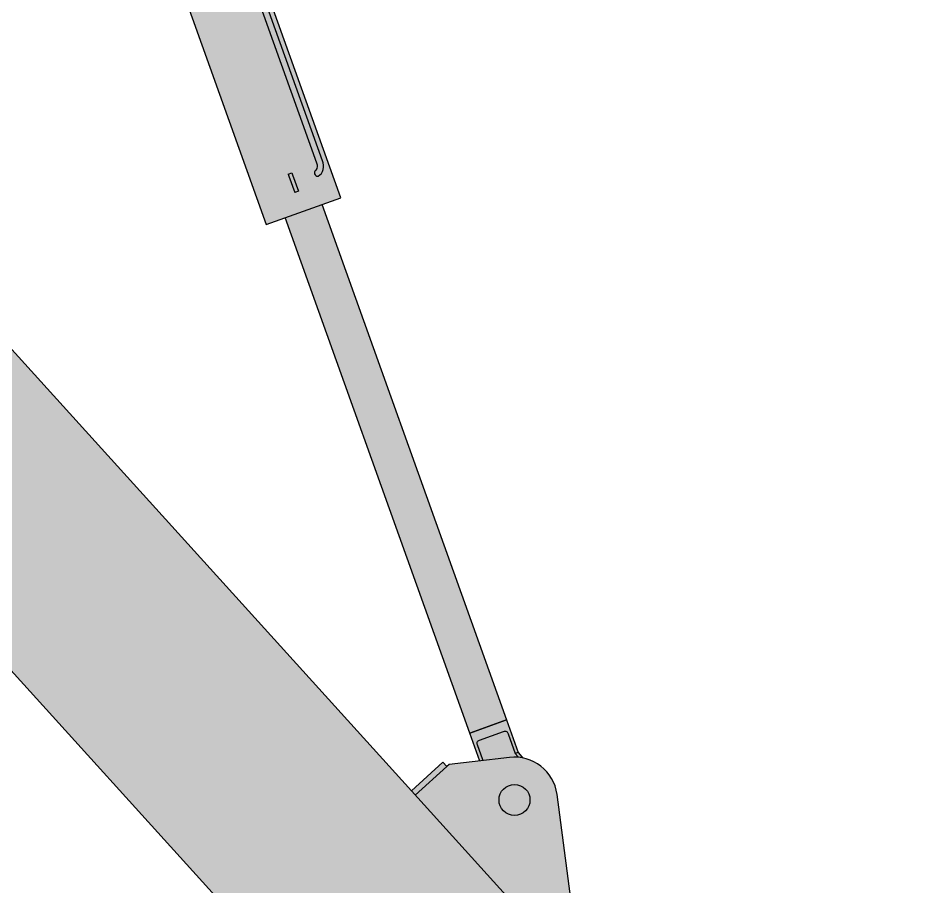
# Model space of a CAD drawing. Header units: millimetres. Extents: x -9400 to 16593, y -27108 to 22430.
# Drawn here: x 3757 to 6066, y -23852 to -21625 of the extents above; entities that cross this region are included whole.
import ezdxf

# ---------------------------------------------------------------- set-up
doc = ezdxf.new("R2010")
doc.units = ezdxf.units.MM
doc.set_wipeout_variables(frame=1)
doc.layers.add('Техника LTM 11200-9.1', color=250, linetype='Continuous')
doc.layers.add('Техника LTM 11200-9.1 Штрих', color=7, linetype='Continuous', true_color=0xffd452)

# ---------------------------------------------------------------- blocks, each defined once
blk = doc.blocks.new('LTM 11200-9.1-20240706.160011')
at = {"color": 0, "linetype": 'ByBlock', "lineweight": -2, "transparency": 16777216}
blk.add_wipeout([(4011.0239124672084, 385.9855171752715), (3996.0238969973584, 385.9855387956195), (3996.023697927565, 393.9877810077578), (3773.481294528705, 547.4908570536063), (3773.481294528705, 547.4908570536063), (3741.5539977983362, 562.6224451998642), (3706.4764154132413, 566.8509733544233), (3671.867842332821, 559.7401431867002), (3641.2991812700047, 542.0236481280372), (3621.4640750020917, 520.8099790931501), (3531.0238135665495, 393.98802442145825), (3531.0238112339066, 385.98538562838075), (3516.023811822357, 385.98533589025465), (3516.023811822357, 277), (-4.547473508864641e-13, 277), (-4.547473508864641e-13, 277), (-55.88932258761588, 271.30312128815785), (-109.47976653213664, 254.44681314582886), (-158.5670122720785, 227.12442100995395), (-201.13196893900067, 190.4597885925541), (-235.42382501300563, 145.96103115642018), (-260.032063924722, 95.45850266502839), (-273.9444824077823, 41.029508385213376), (-276.5888251503716, -15.087140283606459), (-267.8563232003089, -70.58321416322542), (-248.106167925539, -123.17600999100523), (-218.15073650397244, -170.7022441644358), (-179.22217665813105, -211.20703443285674), (-132.92172509464717, -243.02430947924495), (-81.15384431792927, -264.8453389290089), (-26.04788694858371, -275.7725649616259), (-4.547473508864641e-13, -277.0000000000018), (5450.973429659179, -277.0000000000018), (5450.973429659179, -277.0000000000018), (5454.803681497527, -276.2387287307092), (5458.049963917096, -274.0680114430352), (5460.216819088961, -270.8191498339802), (5460.973534764373, -266.987995376483), (5460.973534764373, -266.987995376483), (5460.973534764373, 266.9879953764812), (5460.973534764373, 266.9879953764812), (5460.216819088961, 270.8191498339802), (5458.049963917096, 274.06801144303427), (5454.803681497527, 276.2387287307083), (5450.973429659179, 277), (5450.973429659179, 277), (4011.0237871597055, 277), (4011.0237871597055, 276.98775751993526)], dxfattribs=at)
at = {"layer": 'Техника LTM 11200-9.1 Штрих', "true_color": 0xadadad, "transparency": 16777216}
h = blk.add_hatch(color=253, dxfattribs=at)
h.dxf.hatch_style = 1
edge = h.paths.add_edge_path()
edge.add_line((4011.023787159706, 276.9877575199353), (4011.023912467208, 385.9855171752715))
edge.add_line((4011.023912467208, 385.9855171752715), (3996.023896997358, 385.9855387956195))
edge.add_line((3996.023896997358, 385.9855387956195), (3996.023697927565, 393.9877810077596))
edge.add_line((3996.023697927565, 393.9877810077596), (3773.481294528705, 547.4908570536063))
edge.add_arc((3711.021972685757, 456.951868637662), 109.9930693655897, 55.39971813518689, 144.5097186002893)
edge.add_line((3621.464075002092, 520.8099790931519), (3531.02381356655, 393.9880244214582))
edge.add_line((3531.02381356655, 393.9880244214582), (3531.023811233907, 385.9853856283808))
edge.add_line((3531.023811233907, 385.9853856283808), (3516.023811822357, 385.9853358902546))
edge.add_line((3516.023811822357, 385.9853358902546), (3516.023811822357, 277))
edge.add_line((3516.023811822357, 277), (0, 277))
edge.add_arc((4.612976667317525e-14, 0), 277, 90.00000000000001, 270)
edge.add_line((0, -277), (5450.973429659178, -277))
edge.add_arc((5450.977463508688, -267.0039168785463), 9.996083935369555, 269.9768786897065, 360.0912592634623)
edge.add_line((5460.973534764373, -266.987995376483), (5460.973534764373, 266.987995376483))
edge.add_arc((5450.977463508688, 267.0039168785463), 9.996083935369793, 359.9087407365378, 450.0231213102935)
edge.add_line((5450.973429659178, 277), (4011.023787159706, 277))
edge.add_line((4011.023787159706, 277), (4011.023787159706, 276.9877575199353))
at = {"color": 0, "linetype": 'ByBlock', "lineweight": -2, "transparency": 16777216}
blk.add_lwpolyline([(4011.023787159706, 276.9877575199353), (4011.023912467208, 385.9855171752715), (3996.023896997358, 385.9855387956195), (3996.023697927565, 393.9877810077596), (3773.481294528705, 547.4908570536063, 0.4096712120503391), (3621.464075002092, 520.8099790931519), (3531.02381356655, 393.9880244214582), (3531.023811233907, 385.9853856283808), (3516.023811822357, 385.9853358902546), (3516.023811822357, 277), (0, 277, 0.9999999999999999), (0, -277), (5450.973429659178, -277, 0.4147983912119246), (5460.973534764373, -266.987995376483), (5460.973534764373, 266.987995376483, 0.4147983912119246), (5450.973429659178, 277), (4011.023787159706, 277)], format="xyb", close=True, dxfattribs=at)
for points in [[(3531.023811233907, 385.9853856283808), (3531.023811233907, 277)], [(4011.023787159706, 277), (3516.023811822357, 277)]]:
    blk.add_lwpolyline(points, dxfattribs=at)
blk.add_circle((3711, 457), 39.69310993101175, dxfattribs=at)
blk = doc.blocks.new('LTM 11200-9.1-20240706.18122701')
at = {"color": 0, "linetype": 'ByBlock', "lineweight": -2, "transparency": 16777216}
blk.add_wipeout([(-125.0008669999952, -101.50000000001455), (-125.00086700000952, -84.99999999999989), (-95.07106781193568, -84.9999999999892), (-95.07106781193568, -84.9999999999892), (-94.09561620182149, -84.90392640202356), (-93.15765065004302, -84.61939766256569), (-92.2932166467416, -84.15734806150874), (-91.53553390588763, -83.53553390590253), (-91.53553390588786, -83.53553390590253), (-79.46446609408281, -71.46446609414488), (-79.46446609408281, -71.46446609414488), (-78.70678335324999, -70.84265193853355), (-77.84234934996823, -70.38060233746717), (-76.90438379820739, -70.09607359799622), (-75.92893218810775, -70.00000000001444), (-39.999999999999886, -70.0000000000183), (-39.999999999999886, -70.0000000000183), (-39.389083681655165, -70.03746221655649), (-38.787321875079556, -70.14928749918215), (-38.20373191272506, -70.33380015871217), (-37.64705882401881, -70.58823529386052), (-37.64705882401893, -70.58823529386052), (-8.902909481582697, -79.50307039822792), (21.10114122569587, -77.16697375780348), (48.11904940436693, -63.910539697045124), (68.3273571768583, -41.609761609036696), (78.86627195544702, -13.420549458854225), (78.24437195926157, 16.667880987965304), (66.54966579443635, 44.39754478103589), (45.43713785562193, 65.84425945697456), (17.89454206992832, 77.9729784224811), (-12.18041215711969, 79.06729766260139), (-37.647058823582256, 70.5882352940863), (-37.647058823582256, 70.5882352940863), (-38.2037319123865, 70.33380015885962), (-38.78732187484718, 70.14928749926264), (-39.389083681536135, 70.0374622165815), (-39.999999999999886, 70.00000000000011), (-75.9289321881514, 69.99999999998533), (-75.9289321881514, 69.99999999998533), (-76.90438379824013, 70.09607359796644), (-77.84234934999142, 70.38060233743101), (-78.70678335326647, 70.84265193848648), (-79.46446609409747, 71.46446609408292), (-79.46446609409747, 71.46446609408292), (-91.53553390591685, 83.53553390584068), (-91.53553390591685, 83.53553390584068), (-92.29321664675388, 84.15734806145576), (-93.1576506500387, 84.61939766252783), (-94.09561620180261, 84.90392640200696), (-95.07106781190646, 85.00000000000011), (-125.0008669999952, 85.00000000000011), (-125.0008669999952, 101.49999999999989), (-1680, 101.49999999998533), (-1680, -101.50000000001455)], dxfattribs=at)
at = {"layer": 'Техника LTM 11200-9.1 Штрих', "true_color": 0xadadad, "transparency": 16777216}
h = blk.add_hatch(color=253, dxfattribs=at)
h.dxf.hatch_style = 1
edge = h.paths.add_edge_path()
edge.add_line((-1680, -101.5000000000146), (-125.0008669999952, -101.5000000000146))
edge.add_line((-125.0008669999952, -101.5000000000146), (-125.0008670000097, -85))
edge.add_line((-125.0008670000097, -85), (-95.07106781193579, -84.99999999998909))
edge.add_arc((-95.07106781180093, -80.00000000008342), 4.999999999905668, 269.9999999984546, 315.0000000007623)
edge.add_line((-91.53553390588786, -83.53553390590241), (-79.46446609408304, -71.46446609414488))
edge.add_arc((-75.92893218815364, -74.99999999985423), 4.999999999839675, 89.99999999947539, 135.0000000017831, ccw=False)
edge.add_line((-75.92893218810786, -70.00000000001455), (-40, -70.00000000001819))
edge.add_arc((-39.99999999967729, -74.99999999883285), 4.999999998814658, 61.92751306745271, 90.000000003698, ccw=False)
edge.add_arc((-3.094626777055964e-10, -3.637978807211732e-12), 79.9999999998548, 241.9275130639453, 478.0724869357003)
edge.add_arc((-39.9999999999786, 74.99999999993804), 4.999999999938041, 269.9999999997548, 298.07248693526446, ccw=False)
edge.add_line((-40, 70), (-75.92893218815152, 69.99999999998545))
edge.add_arc((-75.9289321881859, 74.99999999986144), 4.999999999875996, 224.99999999892, 270.0000000003939, ccw=False)
edge.add_line((-79.46446609409759, 71.46446609408304), (-91.53553390591696, 83.53553390584057))
edge.add_arc((-95.07106781192515, 80.00000000004039), 4.999999999959615, 44.99999999831457, 89.99999999978847)
edge.add_line((-95.07106781190669, 85), (-125.0008669999952, 85))
edge.add_line((-125.0008669999952, 85), (-125.0008669999952, 101.5))
edge.add_line((-125.0008669999952, 101.5), (-1680, 101.4999999999854))
edge.add_line((-1680, 101.4999999999854), (-1680, -101.5000000000146))
at = {"color": 0, "linetype": 'ByBlock', "lineweight": -2, "transparency": 16777216}
for points in [[(-1680, -101.5000000000146), (-125.0008669999952, -101.5000000000146), (-125.0008670000097, -85), (-95.07106781193579, -84.99999999998909, 0.1989123673901254), (-91.53553390588786, -83.53553390590241), (-79.46446609408304, -71.46446609414488, -0.1989123673901254), (-75.92893218810786, -70.00000000001455), (-40, -70.00000000001819, -0.1231056256193985), (-37.64705882401904, -70.58823529386063, 1.666666666667475), (-37.64705882358248, 70.58823529408619, -0.12310562561614), (-40, 70), (-75.92893218815152, 69.99999999998545, -0.1989123673863435), (-79.46446609409759, 71.46446609408304), (-91.53553390591696, 83.53553390584057, 0.1989123673863435), (-95.07106781190669, 85), (-125.0008669999952, 85), (-125.0008669999952, 101.5), (-1680, 101.4999999999854)], [(-170, -88.99123882049753, 0.1354337607253324), (-148.6050741576473, -83.39618148670706, 0.256823175919834), (-137.0050901404175, -65.35349889520148), (-137.8010995278601, -62.53662521424849, 0.3411017453136879), (-147.7741110148636, -59.31618315707965, 0.3222370107584306), (-153.0024415489461, -65.02824532524755, -0.2627027521783717), (-169.9999999999854, -72.99123882052663), (-1575.000000075001, -72.99123882052663, -0.2627027521783717), (-1591.99755852604, -65.02824532524755, 0.3222370107584306), (-1597.225889060122, -59.31618315707965, 0.3411017453136879), (-1607.198900547126, -62.53662521424849), (-1607.994909934569, -65.35349889520148, 0.256823175919834), (-1596.394925917339, -83.39618148670706, 0.1354337607253324), (-1575.000000074986, -88.99123882049753)]]:
    blk.add_lwpolyline(points, format="xyb", close=True, dxfattribs=at)
for points in [[(-125.0008669999952, -85), (-125.0008669999952, 85)], [(-160, 44.99999945425952), (-160, 44.99999931016646)], [(-125.0008670342213, 44.99999957403634), (-160.0000000342116, 44.99999945425952)], [(-159.9999999657739, -45.00000054574048), (-160.0000000342116, 44.99999945425952)], [(-1583, 5.000620384249487), (-1628, 5.000620384249487)], [(-1627.999999999985, -4.999379615750513), (-1628, 5.000620384234935)], [(-1577.999999999985, 5.000620384234935), (-1583, 5.000620384249487)], [(-1578, 5.000620384234935), (-1577.999999999985, -4.999379615779617)], [(-1582.999999999985, -4.999379615750513), (-1627.999999999985, -4.999379615765065)], [(-1578, -4.999379615765065), (-1582.999999999985, -4.999379615750513)], [(-125.0008670000097, -45.00000042597821), (-159.9999999657739, -45.00000054574048)]]:
    blk.add_lwpolyline(points, dxfattribs=at)
blk.add_lwpolyline([(-215.0008670000097, -4.999379615779617), (-265.0008669999952, -4.999379615779617), (-265.0008670000097, 5.000620384202193), (-215.0008669999952, 5.000620384220383)], close=True, dxfattribs=at)
for radius in [54.99999999999886, 35.0000000000006]:
    blk.add_circle((0, 0), radius, dxfattribs=at)
blk = doc.blocks.new('LTM 11200-9.1-20240706.181521')
at = {"color": 0, "linetype": 'ByBlock', "lineweight": -2, "transparency": 16777216}
blk.add_wipeout([(1825.0000000006262, 49.99871370777703), (1824.9999208441589, -50.00128629219034), (199.9999208441734, -49.99999999988006), (200.0000000006405, 50.000000000087084)], dxfattribs=at)
at = {"layer": 'Техника LTM 11200-9.1 Штрих', "transparency": 16777216}
h = blk.add_hatch(color=256, dxfattribs=at)
h.dxf.hatch_style = 1
h.set_gradient(color1=(173, 173, 173), rotation=90.00000000000003, tint=1, name='CYLINDER')
h.paths.add_polyline_path([(1012.500000000633, 49.99935685393211), (1825.000000000626, 49.99871370777691), (1824.999920844159, -50.00128629219034), (1012.499920844166, -50.00064314603515)])
at = {"color": 0, "linetype": 'ByBlock', "lineweight": -2, "transparency": 16777216}
blk.add_wipeout([(111.14950304175724, -49.99999999994179), (29.07171218279106, -79.8738727669188), (29.071712182791057, -79.8738727669188), (-1.5335303727969816, -84.98616525400251), (-31.934411931402337, -78.77304954451182), (-58.07965670998881, -62.06249653667672), (-76.48510268487138, -37.08138437517454), (-84.69800724691618, -7.158740691592442), (-84.99999999934516, 1.3096723705530167e-09), (-84.99999999934516, 1.309700792262447e-09), (-79.33637407924664, 30.50802759724931), (-63.100241226936745, 56.95050093768347), (-38.45525750969375, 75.80364878981302), (-8.685657482188816, 84.5550669925847), (22.241408777054644, 82.03852592322104), (29.071712183314926, 79.87387276686783), (111.14950304174266, 50.000000000101835), (200.00000000064023, 50.00000000008728), (200.00000000064023, -50.00128629223036), (200.00000000064023, -49.99999999992724)], dxfattribs=at)
at = {"layer": 'Техника LTM 11200-9.1 Штрих', "true_color": 0xadadad, "transparency": 16777216}
h = blk.add_hatch(color=253, dxfattribs=at)
h.dxf.hatch_style = 1
edge = h.paths.add_edge_path()
edge.add_line((200.0000000006403, -49.99999999992724), (111.1495030417573, -49.99999999994179))
edge.add_line((111.1495030417573, -49.99999999994179), (29.07171218279109, -79.8738727669188))
edge.add_arc((6.435101340684923e-10, 6.582467904081568e-11), 84.99999999998867, 179.9999999991616, 289.99999999961955, ccw=False)
edge.add_arc((4.297326938740298e-10, 3.792237635025231e-10), 84.9999999997749, 69.99999999979889, 179.9999999993728, ccw=False)
edge.add_line((29.07171218331496, 79.87387276686786), (111.1495030417427, 50.00000000010186))
edge.add_line((111.1495030417427, 50.00000000010186), (200.0000000006403, 50.00000000008731))
edge.add_line((200.0000000006403, 50.00000000008731), (200.0000000006403, -50.00128629223036))
edge.add_line((200.0000000006403, -50.00128629223036), (200.0000000006403, -49.99999999992724))
at = {"layer": 'Техника LTM 11200-9.1 Штрих', "transparency": 16777216}
h = blk.add_hatch(color=256, dxfattribs=at)
h.dxf.hatch_style = 1
h.set_gradient(color1=(173, 173, 173), rotation=90.00000000000003, tint=1, name='CYLINDER')
h.paths.add_polyline_path([(200.0000000006403, 50.00000000008731), (1012.500000000633, 49.99935685393211), (1012.499920844166, -50.00064314603515), (199.9999208441732, -49.99999999987995)])
at = {"color": 0, "linetype": 'ByBlock', "lineweight": -2, "transparency": 16777216}
for p, q in [((111.1495030417573, 41.75823272130219), (111.1495030417573, 50.00000000007276)), ((111.1495030417573, -49.99999999992724), (111.1495030417573, -41.75823272115667))]:
    blk.add_line(p, q, dxfattribs=at)
blk.add_lwpolyline([(200.0000000006403, -49.99999999992724), (111.1495030417573, -49.99999999994179), (29.07171218279109, -79.8738727669188, -0.5205670505542861), (-84.99999999934516, 1.309672370553017e-09, -0.5205670505493835), (29.07171218331496, 79.87387276686786), (111.1495030417427, 50.00000000010186), (200.0000000006403, 50.00000000008731), (200.0000000006403, -50.00128629223036)], format="xyb", close=True, dxfattribs=at)
blk.add_lwpolyline([(29.07171218334406, 74.99056974565246), (111.1495030417427, 41.75823272131674), (165.0000000006257, 41.75823272130219, -0.4627178127963199), (175.0000000006257, 33.07189138839021), (175.0000000006403, -33.07189138825925, -0.4627177900307195), (165.0000000006403, -41.75823272115667), (111.1495030417427, -41.75823272115667), (29.07171218334406, -74.99056974550695)], format="xyb", dxfattribs=at)
blk.add_lwpolyline([(200.0000000006403, 50.00000000008731), (1825.000000000626, 49.99871370777691), (1824.999920844159, -50.00128629219034), (199.9999208441732, -49.99999999987995)], close=True, dxfattribs=at)
blk.add_circle((0, 0), 35.0000000000006, dxfattribs=at)
blk.add_arc((6.402842700481415e-10, 7.275957614183426e-11), 80.42853971072965, 68.81010394083717, 291.1898960591628, dxfattribs=at)
blk = doc.blocks.new('Liebherr LTM 11200-9.1 План')
at = {"color": 0, "linetype": 'ByBlock', "lineweight": -2, "transparency": 16777216, "rotation": 289.7084789979874}
blk.add_blockref('LTM 11200-9.1-20240706.181521', (-5029.386620977301, 3629.369315188408), dxfattribs=at)
blk.add_blockref('LTM 11200-9.1-20240706.18122701', (-3922, 538.0000000000005), dxfattribs=at)
at = {"color": 0, "linetype": 'ByBlock', "lineweight": -2, "transparency": 16777216, "rotation": 132.1550643732849}
blk.add_blockref('LTM 11200-9.1-20240706.160011', (-2200, 1185), dxfattribs=at)

msp = doc.modelspace()

# ---------------------------------------------------------------- block references
at = {"layer": 'Техника LTM 11200-9.1', "rotation": 180}
msp.add_blockref('Liebherr LTM 11200-9.1 План', (0, -20000), dxfattribs=at)

doc.saveas('drawing.dxf')
